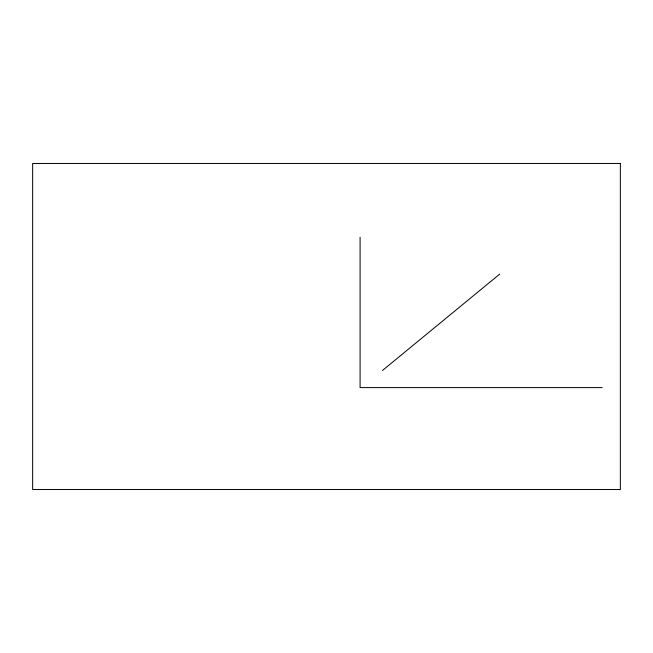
<?xml version="1.0" encoding="UTF-8"?>
<svg xmlns="http://www.w3.org/2000/svg" width="653" height="653" viewBox="0 0 653 653"><rect width="100%" height="100%" fill="white"/><g stroke="black" fill="none" stroke-linecap="round" stroke-linejoin="round"><path stroke-width="0.98" d="M382.478 370.463L499.676 274.146M602.148 387.596L360.089 387.596L360.089 237.292M620.35 163.47L32.65 163.47L32.65 489.53L620.35 489.53L620.35 163.47"/></g></svg>
